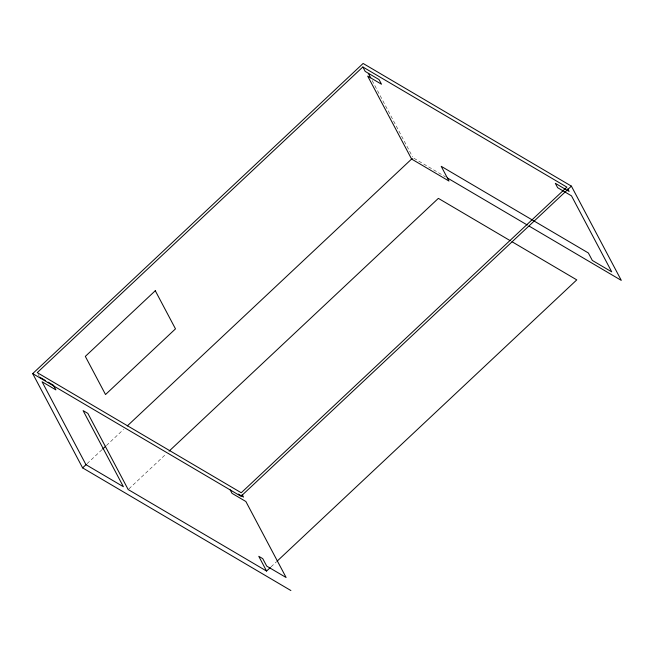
<?xml version="1.0" encoding="UTF-8"?>
<svg xmlns="http://www.w3.org/2000/svg" width="654" height="654" viewBox="0 0 654 654"><rect width="100%" height="100%" fill="white"/><g stroke="black" fill="none" stroke-linecap="round" stroke-linejoin="round"><path stroke-width="0.49" stroke-dasharray="3.27 2.45" d="M87.072 463.686L101.959 449.715M106.422 445.521L123.541 429.457M128.92 488.849L166.116 453.933M271.042 566.863L276.25 561.974M413.892 158.235L445.529 176.866M372.142 80.516L412.543 156.821M38.177 374.407L39.117 376.181"/><path stroke-width="0.98" d="M290.891 590.537L82.608 467.872L32.7 373.614L363.109 63.463L571.392 186.128L621.3 280.386L529.021 226.039M362.847 66.97L37.237 372.625L241.244 492.773L566.863 187.118L362.847 66.97L365.202 71.417L379.042 79.567L381.519 84.243L367.679 76.093L411.595 159.036L449.02 181.076L441.205 166.312L588.371 252.984L592.32 260.439L611.735 271.876L571.482 195.84L557.641 187.69L555.32 183.316L569.16 191.467L567.778 188.851M82.608 467.872L86.328 464.381M102.703 449.012L105.678 446.216M127.26 425.958L412.273 158.415M169.092 451.137L438.368 198.366L510.194 240.672M571.392 186.128L240.983 496.28L32.7 373.614M48.241 382.165L53.432 385.222L55.901 389.898L42.06 381.748L85.985 464.692L123.402 486.731L83.091 410.598L87.865 413.41L128.176 489.544L266.579 571.056L270.298 567.566M276.994 561.279L576.771 279.879L511.951 241.702M447.287 177.904L527.263 225.001M39.592 377.072L45.641 380.636M238.358 494.064L243.541 497.122L242.16 494.514M368.333 73.338L370.712 77.826M230.167 489.846L232.023 493.353L245.863 501.504L286.125 577.531L266.701 566.094L262.753 558.647L258.763 556.292L266.579 571.056M155.284 290.728L85.322 356.397L105.523 394.534L175.485 328.864L155.284 290.728"/></g></svg>
